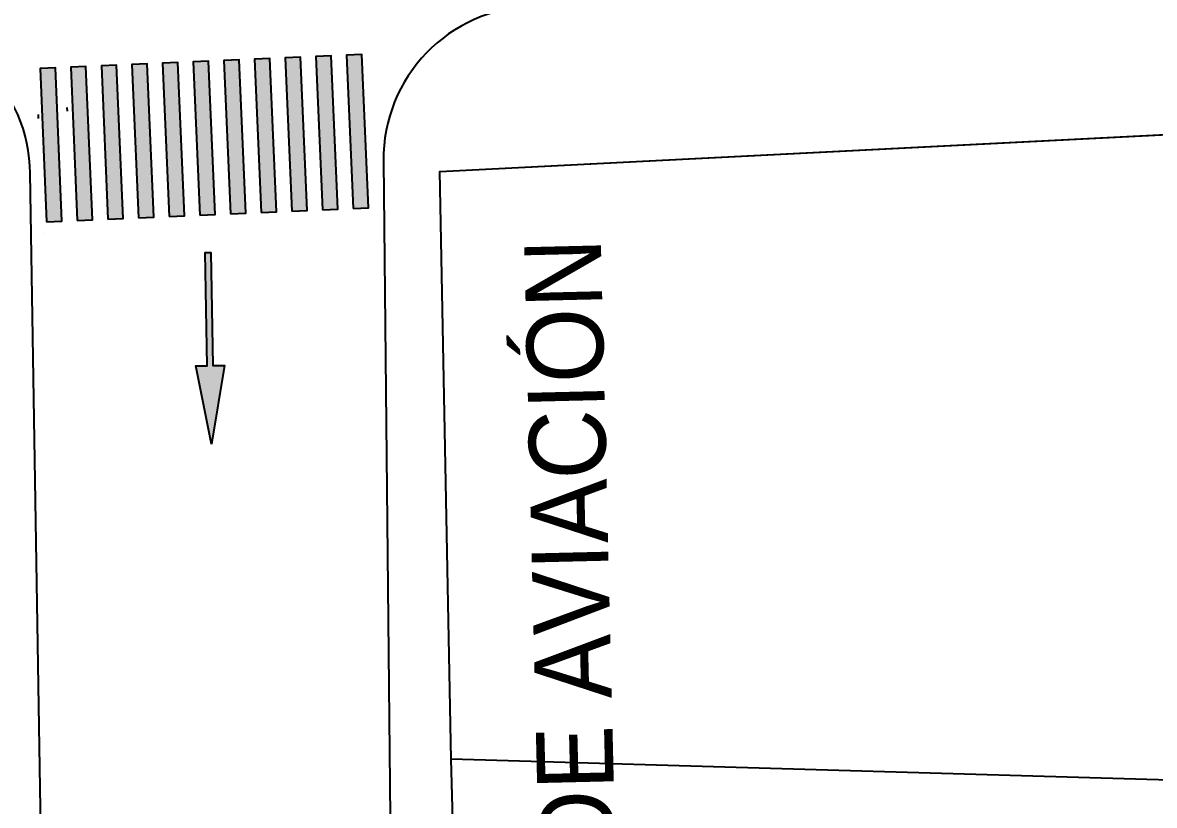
# Model space of a CAD drawing. Header units: metres. Extents: x 668617 to 675126, y 2286318 to 2293677.
# Drawn here: x 669809.33 to 669838.84, y 2287198.47 to 2287218.88 of the extents above; entities that cross this region are included whole.
import ezdxf
from ezdxf.enums import TextEntityAlignment as Align

# ---------------------------------------------------------------- set-up
doc = ezdxf.new("R2010")
doc.units = ezdxf.units.M
doc.header["$MEASUREMENT"] = 0
doc.linetypes.add('ACAD_ISO07W100', pattern=[3, 0, -3])
for name, color, linetype in [('DMTG-PB-BANQUETAS', 251, 'Continuous'), ('DMTG-PB-LOTIFICACION', 253, 'Continuous'), ('DMTG-PB-MANZANAS', 251, 'Continuous'), ('DMTG-SH-FLECHA FRENTE', 252, 'Continuous'), ('DMTG-SH-PASO PEATONAL', 253, 'Continuous'), ('DMTG-X-NOM CALLES', 250, 'Continuous')]:
    doc.layers.add(name, color=color, linetype=linetype)
doc.styles.add('CALLE', font='arial.ttf', dxfattribs={"height": 9})

# ---------------------------------------------------------------- blocks, each defined once
blk = doc.blocks.new('*U60')
blk.add_hatch(color=252).paths.add_polyline_path([(-2.063, 9.788), (-2.438, 7.738), (-2.138, 7.738), (-2.138, 4.788), (-1.988, 4.788), (-1.988, 7.738), (-1.688, 7.738)])
at = {"color": 252}
blk.add_lwpolyline([(-2.063, 9.788), (-2.438, 7.738), (-2.138, 7.738), (-2.138, 4.788), (-1.988, 4.788), (-1.988, 7.738), (-1.688, 7.738), (-2.063, 9.788)], dxfattribs=at)
blk = doc.blocks.new('*U316')
at = {"transparency": 33554687}
h = blk.add_hatch(color=252, dxfattribs=at)
h.dxf.hatch_style = 1
h.paths.add_polyline_path([(0.4, 8.09), (0.42, 8.49), (-3.575, 8.687), (-3.595, 8.288)])
h = blk.add_hatch(color=252, dxfattribs=at)
h.dxf.hatch_style = 1
h.paths.add_polyline_path([(0.361, 7.291), (0.38, 7.691), (-3.615, 7.888), (-3.634, 7.489)])
h = blk.add_hatch(color=252, dxfattribs=at)
h.dxf.hatch_style = 1
h.paths.add_polyline_path([(0.321, 6.492), (0.341, 6.892), (-3.654, 7.089), (-3.674, 6.69)])
h = blk.add_hatch(color=252, dxfattribs=at)
h.dxf.hatch_style = 1
h.paths.add_polyline_path([(0.282, 5.693), (0.301, 6.093), (-3.694, 6.29), (-3.713, 5.891)])
h = blk.add_hatch(color=252, dxfattribs=at)
h.dxf.hatch_style = 1
h.paths.add_polyline_path([(0.242, 4.894), (0.262, 5.294), (-3.733, 5.491), (-3.753, 5.092)])
h = blk.add_hatch(color=252, dxfattribs=at)
h.dxf.hatch_style = 1
h.paths.add_polyline_path([(0.203, 4.095), (0.222, 4.495), (-3.773, 4.692), (-3.793, 4.293)])
h = blk.add_hatch(color=252, dxfattribs=at)
h.dxf.hatch_style = 1
h.paths.add_polyline_path([(0.163, 3.296), (0.183, 3.695), (-3.812, 3.893), (-3.832, 3.494)])
h = blk.add_hatch(color=252, dxfattribs=at)
h.dxf.hatch_style = 1
h.paths.add_polyline_path([(0.124, 2.497), (0.143, 2.896), (-3.852, 3.094), (-3.872, 2.695)])
h = blk.add_hatch(color=252, dxfattribs=at)
h.dxf.hatch_style = 1
h.paths.add_polyline_path([(0.084, 1.698), (0.104, 2.097), (-3.891, 2.295), (-3.911, 1.896)])
h = blk.add_hatch(color=252, dxfattribs=at)
h.dxf.hatch_style = 1
h.paths.add_polyline_path([(0.044, 0.899), (0.064, 1.298), (-3.931, 1.496), (-3.951, 1.097)])
h = blk.add_hatch(color=252, dxfattribs=at)
h.dxf.hatch_style = 1
h.paths.add_polyline_path([(0.005, 0.1), (0.025, 0.499), (-3.97, 0.697), (-3.99, 0.298)])
for points in [[(0.4, 8.09), (0.42, 8.49), (-3.575, 8.687), (-3.595, 8.288)], [(0.361, 7.291), (0.38, 7.691), (-3.615, 7.888), (-3.634, 7.489)], [(0.321, 6.492), (0.341, 6.892), (-3.654, 7.089), (-3.674, 6.69)], [(0.282, 5.693), (0.301, 6.093), (-3.694, 6.29), (-3.713, 5.891)], [(0.242, 4.894), (0.262, 5.294), (-3.733, 5.491), (-3.753, 5.092)], [(0.203, 4.095), (0.222, 4.495), (-3.773, 4.692), (-3.793, 4.293)], [(0.163, 3.296), (0.183, 3.695), (-3.812, 3.893), (-3.832, 3.494)], [(0.124, 2.497), (0.143, 2.896), (-3.852, 3.094), (-3.872, 2.695)], [(0.084, 1.698), (0.104, 2.097), (-3.891, 2.295), (-3.911, 1.896)], [(0.044, 0.899), (0.064, 1.298), (-3.931, 1.496), (-3.951, 1.097)], [(0.005, 0.1), (0.025, 0.499), (-3.97, 0.697), (-3.99, 0.298)]]:
    blk.add_lwpolyline(points, close=True)
at = {"layer": 'Defpoints', "color": 255, "linetype": 'ACAD_ISO07W100'}
for p, q in [((-2.916, 0.901), (0.18, 0.748)), ((-2.797, 0.138), (0.3, -0.015))]:
    blk.add_line(p, q, dxfattribs=at)

msp = doc.modelspace()

# ---------------------------------------------------------------- linework, layer by layer
at = {"layer": 'DMTG-PB-BANQUETAS'}
for points in [[(669861.03116, 2287220.28517), (669822.63527, 2287219.31027, 0.41071038), (669818.73559, 2287215.27461), (669819.2361, 2287166.52862), (669819.83562, 2287147.86068), (669820.12944, 2287129.79055), (669820.20335, 2287129.30147), (669820.42397, 2287128.84283), (669820.71793, 2287128.42965), (669821.07729, 2287128.07098), (669821.49315, 2287127.77891), (669821.95156, 2287127.56252), (669822.44057, 2287127.4259), (669822.9442, 2287127.37419), (669903.94074, 2287129.31639)], [(669809.52345, 2287214.95376, 0.42810103), (669805.42643, 2287218.8236), (669766.88801, 2287217.87515), (669728.34781, 2287216.99668, 0.41027826), (669724.45169, 2287212.87925), (669725.06825, 2287181.27237), (669726.08166, 2287129.0838, 0.41644838), (669730.17702, 2287125.15036), (669809.01536, 2287127.04099), (669809.49433, 2287127.30546), (669809.93076, 2287127.63325), (669810.3196, 2287128.01639), (669810.65181, 2287128.44995), (669810.92231, 2287128.92396), (669809.52345, 2287214.95376)]]:
    msp.add_lwpolyline(points, format="xyb", dxfattribs=at)
at = {"layer": 'DMTG-PB-LOTIFICACION'}
for p, q in [((669820.20617, 2287215.00338), (669840.33709, 2287216.02291)), ((669820.50178, 2287199.67394), (669820.20617, 2287215.00338)), ((669840.50459, 2287199.08891), (669820.50178, 2287199.67394)), ((669820.78646, 2287189.23468), (669820.50178, 2287199.67394))]:
    msp.add_line(p, q, dxfattribs=at)
at = {"layer": 'DMTG-PB-MANZANAS'}
msp.add_lwpolyline([(669899.85471, 2287217.57011), (669903.30952, 2287132.74277), (669853.4941, 2287131.49104), (669839.99521, 2287131.18367), (669823.35692, 2287130.72295), (669822.61137, 2287143.70037), (669821.89378, 2287154.81782), (669821.36319, 2287166.63611), (669821.06183, 2287178.63537), (669820.78646, 2287189.23468), (669820.50178, 2287199.67394), (669820.20617, 2287215.00338), (669840.33709, 2287216.02291), (669851.54573, 2287216.38056)], close=True, dxfattribs=at)

# ---------------------------------------------------------------- block references
at = {"layer": 'DMTG-SH-FLECHA FRENTE', "xscale": -1, "rotation": 181.109237491532}
msp.add_blockref('*U60', (669816.12873, 2287217.71375), dxfattribs=at)
at = {"layer": 'DMTG-SH-PASO PEATONAL', "color": 252, "true_color": 0x939598, "rotation": 275.3105349346021}
msp.add_blockref('*U316', (669809.854, 2287213.68742), dxfattribs=at)

# ---------------------------------------------------------------- texts
at = {"layer": 'DMTG-X-NOM CALLES', "style": 'CALLE', "width": 0.9}
msp.add_text('ESC. MILITAR DE AVIACIÓN', height=2, rotation=91.370139, dxfattribs=at).set_placement((669823.4015, 2287213.25528), align=Align.MIDDLE_RIGHT)

doc.saveas('drawing.dxf')
